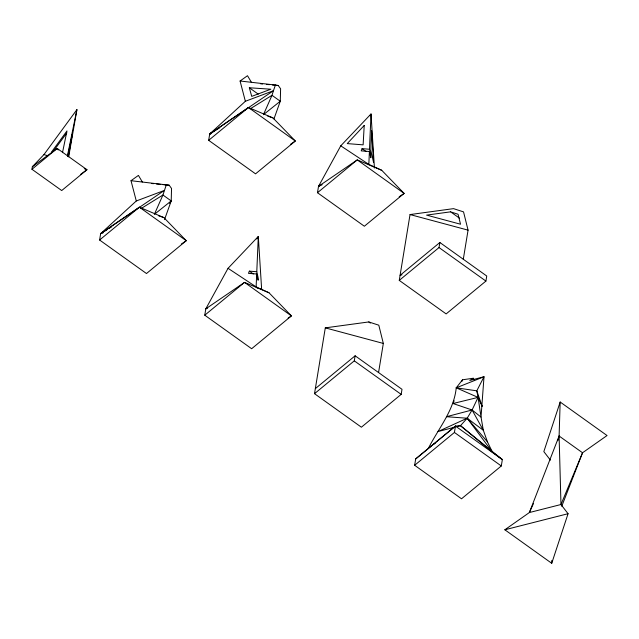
<?xml version="1.0" encoding="UTF-8"?>
<svg xmlns="http://www.w3.org/2000/svg" width="639" height="639" viewBox="0 0 639 639"><rect width="100%" height="100%" fill="white"/><g stroke="black" fill="none" stroke-linecap="round" stroke-linejoin="round"><path stroke-width="0.96" d="M550.419 460.144L543.837 451.605L560.171 402.019L607.05 435.542L582.536 452.771L560.97 504.514L529.364 512.55L504.85 529.779L551.729 563.294L551.824 560.379M551.729 563.294L568.063 513.708L560.97 504.514L559.101 436.014L560.171 402.019M164.542 219.584L171.212 200.918L171.54 188.473L169.167 185.198L131.011 180.701L136.291 200.973L100.65 233.65L99.604 240.016L146.483 273.532L186.261 240.703L163.864 217.579L139.382 207.188L100.65 233.65L103.422 232.652M256.686 273.995L258.116 280.233L258.076 277.382L256.782 271.727L249.354 271.136L248.483 273.348L256.686 273.995L256.127 286.887L257.397 288.133M256.782 271.727L258.308 236.446L228.043 268.316L205.806 308.837L204.768 315.203L251.646 348.726L291.416 315.898L269.019 292.774L256.127 286.887L228.043 268.316M374.43 168.033L371.019 113.966L340.755 145.836L318.518 186.356L317.479 192.722L364.358 226.238L404.128 193.409L381.731 170.286L368.839 164.399L369.398 151.507L361.203 150.86L362.065 148.655L369.494 149.238L370.788 154.894L370.828 157.745L369.398 151.507M369.494 149.238L371.019 113.966L370.053 115.683M32.365 166.715L57.206 148.432L86.968 169.71L61.711 190.55L31.95 169.271L32.365 166.715L43.979 154.566L76.92 109.612L68.692 156.771M211.637 133.471L209.72 133.958L248.451 107.496L272.933 117.888L295.33 141.011L255.552 173.84L208.673 140.324L209.72 133.958L245.36 101.281L273.452 90.73L275.401 85.051L278.237 85.506L280.609 88.781L280.281 101.226L273.947 118.958M315.346 388.616L355.124 355.795L402.003 389.311L401.172 394.375L361.394 427.203L314.516 393.68L325.299 327.863L368.783 321.944L378.799 325.187L383.328 343.439L378.56 372.553M314.516 393.68L354.294 360.851L355.124 355.795M402.003 274.834L400.086 275.321L439.864 242.493L486.742 276.016L485.912 281.08L446.142 313.909L399.263 280.385L410.038 214.568L453.53 208.641L463.539 211.892L468.067 230.144L463.299 259.258M399.263 280.385L439.033 247.557L439.864 242.493M414.647 465.28L415.693 458.914L455.463 426.085L460.479 425.686L502.342 459.601L501.303 465.967L461.526 498.795L414.647 465.28L454.425 432.451L455.463 426.085L502.342 459.601L493.931 453.235M68.365 156.691L72.207 134.693L67.734 156.411M431.964 445.455L428.705 447.715C438.666 428.17 454.041 410.374 456.23 387.825L462.516 379.782L473.267 378.256L473.946 379.909M62.502 152.665L66.967 130.955L51.455 152.13M67.383 155.932L76.92 109.612M557.871 440.734L559.101 436.014L582.536 452.771L561.761 506.256M166.332 184.743L162.937 195.007L154.35 214.377L171.212 200.918L162.937 195.007L141.051 208.578M559.101 436.014L529.364 512.55L533.445 503.604M457.668 426.421L460.479 425.686L492.397 452.077L487.445 441.829L483.316 430.271L481.023 417.075L472.085 409.99L453.051 403.521L454.145 400.781M461.789 381.603L462.516 379.782M256.854 239.026L258.308 236.446L261.655 289.539M460.479 425.686L467.181 418.218L472.085 409.99L478.076 397.394L476.798 390.828L484.019 376.738L469.801 380.453L473.267 378.256M169.567 203.322L171.212 200.918M53.245 151.435L66.815 132.912M322.176 184.759L318.518 186.356L319.955 185.03M31.95 169.271L57.206 148.432L58.261 149.989M208.673 140.324L248.451 107.496L295.33 141.011L290.386 144.39M99.604 240.016L139.382 207.188L186.261 240.703L181.316 244.082M317.479 192.722L357.249 159.894L381.731 170.286M204.768 315.203L244.537 282.374L269.019 292.774M415.693 458.914L455.463 426.085M80.562 174.431L86.968 169.71L84.26 168.672M245.36 101.281L240.08 81.009L247.493 75.706L251.431 82.311M131.011 180.701L138.423 175.398L142.361 182.003M433.593 444.321L435.223 443.194M318.518 186.356L357.249 159.894L404.128 193.409L399.183 196.788M288.117 318.15L291.416 315.898L244.537 282.374L205.806 308.837L207.635 308.038M211.573 133.287L209.72 133.958L273.452 90.73L272.006 95.315L263.428 114.685L280.281 101.226L272.006 95.315L250.121 108.886M209.72 133.958L219.824 127.688M107.384 229.473L100.65 233.65L164.383 190.422L136.291 200.973M109.069 228.427L111.593 226.861M487.445 441.829L467.181 418.218L446.437 416.716L472.085 409.99L483.316 430.271L467.181 418.218L437.979 431.565L454.856 427.156M456.23 387.825L484.019 376.738L481.023 417.075L478.076 397.394L456.23 387.825L476.798 390.828L482.165 406.372L478.076 397.394L453.051 403.521M504.85 529.779L568.063 513.708M450.615 211.836L426.58 215.111L460.535 224.217L458.059 214.249L450.615 211.836L459.393 218.107M249.322 87.759L270.808 89.212L251.726 96.377L249.322 87.759L258.244 94.133M260.656 83.813L262.605 84.005M266.511 84.38L269.442 84.66M272.374 84.947L278.237 85.506M151.579 183.505L153.536 183.697M156.467 183.976L160.373 184.351M162.322 184.543L169.167 185.198M240.08 81.009L275.401 85.051M410.038 214.568L468.067 230.144M325.299 327.863L383.328 343.439M43.979 154.566L47.677 155.764M267.749 116.138L272.933 117.888M158.672 215.83L163.864 217.579M340.755 145.836L368.839 164.399M362.065 148.655L366.027 151.491M439.033 247.557L485.912 281.08M368.783 321.944L370.38 323.078M249.354 271.136L253.316 273.971M354.294 360.851L401.172 394.375M454.425 432.451L501.303 465.967M467.181 418.218L492.397 452.077M371.594 130.731L370.804 150.341L373.567 162.41L371.594 130.731M364.214 125.452L363.128 144.853L347.257 143.599L364.214 125.452"/></g></svg>
